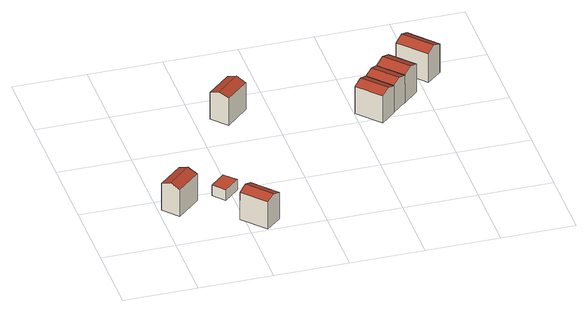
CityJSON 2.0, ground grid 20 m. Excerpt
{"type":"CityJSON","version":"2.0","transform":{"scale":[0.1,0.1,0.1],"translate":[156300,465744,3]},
"CityObjects":{
"building1":{"type":"Building","attributes":{"b3_bag_bag_overlap":0,"b3_bouwlagen":3,"b3_dak_type":"slanted","b3_extrusie":"standard","b3_h_dak_50p":11.31,"b3_h_dak_70p":11.6,"b3_h_dak_max":12.48,"b3_h_dak_min":9.1,"b3_h_maaiveld":3.26,"b3_h_nok":12.59,"b3_is_glas_dak":false,"b3_kas_warenhuis":false,"b3_kwaliteitsindicator":true,"b3_mutatie_ahn3_ahn4":false,"b3_mutatie_ahn4_ahn5":false,"b3_n_nok":1,"b3_n_vlakken":4,"b3_opp_buitenmuur":128.58,"b3_opp_dak_plat":0,"b3_opp_dak_schuin":60.32,"b3_opp_grond":46.35,"b3_opp_scheidingsmuur":62.93,"b3_rmse_lod12":1.07,"b3_rmse_lod13":1.07,"b3_rmse_lod22":0.365,"b3_t_run":33,"b3_val3dity_lod12":"[]","b3_val3dity_lod13":"[]","b3_val3dity_lod22":"[]","b3_volume_lod12":384.18,"b3_volume_lod13":384.18,"b3_volume_lod22":350.96,"geconstateerd":false,"oorspronkelijkbouwjaar":1989,"status":"Pand in gebruik"},"children":["building1-1"]},
"building1-1":{"type":"BuildingPart","parents":["building1"],"geometry":[{"type":"Solid","lod":"2.2","boundaries":[[[[0,1,2,3]],[[4,5,6,7]],[[5,4,1,0]],[[4,7,8,2,1]],[[9,8,7,6]],[[8,9,3,2]],[[9,6,5,0,3]]]],"semantics":{"surfaces":[{"type":"GroundSurface"},{"type":"RoofSurface"},{"type":"WallSurface"}],"values":[[0,1,2,2,1,2,2]]}}]},
"building2":{"type":"Building","attributes":{"b3_dak_type":"horizontal","b3_extrusie":"standard","b3_h_dak_50p":6.17,"b3_h_dak_70p":6.18,"b3_h_dak_max":6.24,"b3_h_dak_min":6.13,"b3_h_maaiveld":3.05,"b3_is_glas_dak":false,"b3_kas_warenhuis":false,"b3_kwaliteitsindicator":true,"b3_mutatie_ahn3_ahn4":false,"b3_mutatie_ahn4_ahn5":false,"b3_n_nok":0,"b3_n_vlakken":1,"b3_opp_buitenmuur":60.21,"b3_opp_dak_plat":22.82,"b3_opp_dak_schuin":0,"b3_opp_grond":22.82,"b3_opp_scheidingsmuur":0,"b3_rmse_lod12":0.0351,"b3_rmse_lod13":0.0351,"b3_rmse_lod22":0.0332,"b3_t_run":22,"b3_val3dity_lod12":"[]","b3_val3dity_lod13":"[]","b3_val3dity_lod22":"[]","b3_volume_lod12":71.36,"b3_volume_lod13":71.36,"b3_volume_lod22":71.22,"geconstateerd":false,"oorspronkelijkbouwjaar":2006,"status":"Pand in gebruik"},"children":["building2-1"]},
"building2-1":{"type":"BuildingPart","parents":["building2"],"geometry":[{"type":"Solid","lod":"2.2","boundaries":[[[[10,11,12,13]],[[14,15,16,17]],[[17,16,11,10]],[[16,15,12,11]],[[15,14,13,12]],[[14,17,10,13]]]],"semantics":{"surfaces":[{"type":"GroundSurface"},{"type":"RoofSurface"},{"type":"WallSurface"}],"values":[[0,1,2,2,2,2]]}}]},
"building3":{"type":"Building","attributes":{"b3_bag_bag_overlap":0,"b3_bouwlagen":3,"b3_dak_type":"slanted","b3_extrusie":"standard","b3_h_dak_50p":10.66,"b3_h_dak_70p":11.34,"b3_h_dak_max":12.36,"b3_h_dak_min":8.95,"b3_h_maaiveld":3.03,"b3_h_nok":12.41,"b3_is_glas_dak":false,"b3_kas_warenhuis":false,"b3_kwaliteitsindicator":true,"b3_mutatie_ahn3_ahn4":false,"b3_mutatie_ahn4_ahn5":false,"b3_n_nok":1,"b3_n_vlakken":2,"b3_opp_buitenmuur":61.91,"b3_opp_dak_plat":0,"b3_opp_dak_schuin":58.11,"b3_opp_grond":44.57,"b3_opp_scheidingsmuur":128.5,"b3_rmse_lod12":1.24,"b3_rmse_lod13":1.24,"b3_rmse_lod22":0.0138,"b3_t_run":24,"b3_val3dity_lod12":"[]","b3_val3dity_lod13":"[]","b3_val3dity_lod22":"[]","b3_volume_lod12":370.06,"b3_volume_lod13":370.06,"b3_volume_lod22":339.27,"geconstateerd":false,"oorspronkelijkbouwjaar":1989,"status":"Pand in gebruik"},"children":["building3-1"]},
"building3-1":{"type":"BuildingPart","parents":["building3"],"geometry":[{"type":"Solid","lod":"2.2","boundaries":[[[[18,19,20,21]],[[22,23,24,19,18]],[[25,24,23,26]],[[24,25,20,19]],[[25,26,27,21,20]],[[22,27,26,23]],[[27,22,18,21]]]],"semantics":{"surfaces":[{"type":"GroundSurface"},{"type":"WallSurface"},{"type":"RoofSurface"}],"values":[[0,1,2,1,1,2,1]]}}]},
"building4":{"type":"Building","attributes":{"b3_bag_bag_overlap":0,"b3_bouwlagen":3,"b3_dak_type":"slanted","b3_extrusie":"standard","b3_h_dak_50p":10.89,"b3_h_dak_70p":11.57,"b3_h_dak_max":12.46,"b3_h_dak_min":9.16,"b3_h_maaiveld":3.26,"b3_h_nok":12.56,"b3_is_glas_dak":false,"b3_kas_warenhuis":false,"b3_kwaliteitsindicator":true,"b3_mutatie_ahn3_ahn4":false,"b3_mutatie_ahn4_ahn5":false,"b3_n_nok":1,"b3_n_vlakken":2,"b3_opp_buitenmuur":66.28,"b3_opp_dak_plat":0,"b3_opp_dak_schuin":60.54,"b3_opp_grond":46.67,"b3_opp_scheidingsmuur":125.61,"b3_rmse_lod12":1.22,"b3_rmse_lod13":1.22,"b3_rmse_lod22":0.0258,"b3_t_run":18,"b3_val3dity_lod12":"[]","b3_val3dity_lod13":"[]","b3_val3dity_lod22":"[]","b3_volume_lod12":385.73,"b3_volume_lod13":385.73,"b3_volume_lod22":352.86,"geconstateerd":false,"oorspronkelijkbouwjaar":1989,"status":"Pand in gebruik"},"children":["building4-1"]},
"building4-1":{"type":"BuildingPart","parents":["building4"],"geometry":[{"type":"Solid","lod":"2.2","boundaries":[[[[28,29,30,31]],[[32,33,34,35]],[[33,32,29,28]],[[32,35,36,30,29]],[[37,36,35,34]],[[36,37,31,30]],[[37,34,33,28,31]]]],"semantics":{"surfaces":[{"type":"GroundSurface"},{"type":"RoofSurface"},{"type":"WallSurface"}],"values":[[0,1,2,2,1,2,2]]}}]},
"building5":{"type":"Building","attributes":{"b3_bag_bag_overlap":0,"b3_bouwlagen":3,"b3_dak_type":"slanted","b3_extrusie":"standard","b3_h_dak_50p":10.66,"b3_h_dak_70p":11.34,"b3_h_dak_max":12.35,"b3_h_dak_min":8.94,"b3_h_maaiveld":3.05,"b3_h_nok":12.42,"b3_is_glas_dak":false,"b3_kas_warenhuis":false,"b3_kwaliteitsindicator":true,"b3_mutatie_ahn3_ahn4":false,"b3_mutatie_ahn4_ahn5":false,"b3_n_nok":1,"b3_n_vlakken":2,"b3_opp_buitenmuur":62.64,"b3_opp_dak_plat":0,"b3_opp_dak_schuin":58.69,"b3_opp_grond":45.09,"b3_opp_scheidingsmuur":128.26,"b3_rmse_lod12":1.24,"b3_rmse_lod13":1.24,"b3_rmse_lod22":0.0122,"b3_t_run":28,"b3_val3dity_lod12":"[]","b3_val3dity_lod13":"[]","b3_val3dity_lod22":"[]","b3_volume_lod12":374.05,"b3_volume_lod13":374.05,"b3_volume_lod22":342.93,"geconstateerd":false,"oorspronkelijkbouwjaar":1989,"status":"Pand in gebruik"},"children":["building5-1"]},
"building5-1":{"type":"BuildingPart","parents":["building5"],"geometry":[{"type":"Solid","lod":"2.2","boundaries":[[[[38,39,40,41]],[[42,43,44,45]],[[43,42,39,38]],[[42,45,46,40,39]],[[47,46,45,44]],[[46,47,41,40]],[[47,44,43,38,41]]]],"semantics":{"surfaces":[{"type":"GroundSurface"},{"type":"RoofSurface"},{"type":"WallSurface"}],"values":[[0,1,2,2,1,2,2]]}}]},
"building6":{"type":"Building","attributes":{"b3_bag_bag_overlap":0,"b3_bouwlagen":3,"b3_dak_type":"slanted","b3_extrusie":"standard","b3_h_dak_50p":10.69,"b3_h_dak_70p":11.41,"b3_h_dak_max":12.38,"b3_h_dak_min":8.95,"b3_h_maaiveld":3.06,"b3_h_nok":12.41,"b3_is_glas_dak":false,"b3_kas_warenhuis":false,"b3_kwaliteitsindicator":true,"b3_mutatie_ahn3_ahn4":false,"b3_mutatie_ahn4_ahn5":false,"b3_n_nok":1,"b3_n_vlakken":2,"b3_opp_buitenmuur":62.19,"b3_opp_dak_plat":0,"b3_opp_dak_schuin":58.57,"b3_opp_grond":44.96,"b3_opp_scheidingsmuur":128.31,"b3_rmse_lod12":1.24,"b3_rmse_lod13":1.24,"b3_rmse_lod22":0.0157,"b3_t_run":28,"b3_val3dity_lod12":"[]","b3_val3dity_lod13":"[]","b3_val3dity_lod22":"[]","b3_volume_lod12":372.92,"b3_volume_lod13":372.92,"b3_volume_lod22":341.6,"geconstateerd":false,"oorspronkelijkbouwjaar":1989,"status":"Pand in gebruik"},"children":["building6-1"]},
"building6-1":{"type":"BuildingPart","parents":["building6"],"geometry":[{"type":"Solid","lod":"2.2","boundaries":[[[[48,49,50,51]],[[52,53,54,49,48]],[[55,54,53,56]],[[54,55,50,49]],[[55,56,57,51,50]],[[52,57,56,53]],[[57,52,48,51]]]],"semantics":{"surfaces":[{"type":"GroundSurface"},{"type":"WallSurface"},{"type":"RoofSurface"}],"values":[[0,1,2,1,1,2,1]]}}]},
"building7":{"type":"Building","attributes":{"b3_bag_bag_overlap":0,"b3_bouwlagen":3,"b3_dak_type":"slanted","b3_extrusie":"standard","b3_h_dak_50p":10.66,"b3_h_dak_70p":11.43,"b3_h_dak_max":12.36,"b3_h_dak_min":8.94,"b3_h_maaiveld":3.05,"b3_h_nok":12.42,"b3_is_glas_dak":false,"b3_kas_warenhuis":false,"b3_kwaliteitsindicator":true,"b3_mutatie_ahn3_ahn4":false,"b3_mutatie_ahn4_ahn5":false,"b3_n_nok":1,"b3_n_vlakken":3,"b3_opp_buitenmuur":60.05,"b3_opp_dak_plat":0,"b3_opp_dak_schuin":62.27,"b3_opp_grond":47.83,"b3_opp_scheidingsmuur":134.66,"b3_rmse_lod12":1.28,"b3_rmse_lod13":1.28,"b3_rmse_lod22":0.255,"b3_t_run":27,"b3_val3dity_lod12":"[]","b3_val3dity_lod13":"[]","b3_val3dity_lod22":"[]","b3_volume_lod12":402.22,"b3_volume_lod13":402.22,"b3_volume_lod22":363.78,"geconstateerd":false,"oorspronkelijkbouwjaar":1989,"status":"Pand in gebruik"},"children":["building7-1"]},
"building7-1":{"type":"BuildingPart","parents":["building7"],"geometry":[{"type":"Solid","lod":"2.2","boundaries":[[[[58,59,60,61]],[[62,63,64,65]],[[63,62,59,58]],[[62,65,66,60,59]],[[67,66,65,64]],[[66,67,61,60]],[[67,64,63,58,61]]]],"semantics":{"surfaces":[{"type":"GroundSurface"},{"type":"RoofSurface"},{"type":"WallSurface"}],"values":[[0,1,2,2,1,2,2]]}}]},
"building8":{"type":"Building","attributes":{"b3_bag_bag_overlap":0,"b3_bouwlagen":3,"b3_dak_type":"slanted","b3_extrusie":"standard","b3_h_dak_50p":11.58,"b3_h_dak_70p":11.7,"b3_h_dak_max":12.34,"b3_h_dak_min":8.86,"b3_h_maaiveld":3.01,"b3_h_nok":12.39,"b3_is_glas_dak":false,"b3_kas_warenhuis":false,"b3_kwaliteitsindicator":true,"b3_mutatie_ahn3_ahn4":false,"b3_mutatie_ahn4_ahn5":false,"b3_n_nok":1,"b3_n_vlakken":3,"b3_opp_buitenmuur":156.86,"b3_opp_dak_plat":24.83,"b3_opp_dak_schuin":35.47,"b3_opp_grond":52.5,"b3_opp_scheidingsmuur":76.61,"b3_rmse_lod12":1.35,"b3_rmse_lod13":1.35,"b3_rmse_lod22":0.115,"b3_t_run":28,"b3_val3dity_lod12":"[]","b3_val3dity_lod13":"[]","b3_val3dity_lod22":"[]","b3_volume_lod12":457.82,"b3_volume_lod13":457.82,"b3_volume_lod22":419.28,"geconstateerd":false,"oorspronkelijkbouwjaar":1989,"status":"Pand in gebruik"},"children":["building8-1"]},
"building8-1":{"type":"BuildingPart","parents":["building8"],"geometry":[{"type":"Solid","lod":"2.2","boundaries":[[[[68,69,70,71]],[[72,73,74,69,68]],[[75,74,73,76]],[[74,75,70,69]],[[75,76,77,71,70]],[[72,77,76,73]],[[77,72,68,71]]]],"semantics":{"surfaces":[{"type":"GroundSurface"},{"type":"WallSurface"},{"type":"RoofSurface"}],"values":[[0,1,2,1,1,2,1]]}}]}
},
"vertices":[
[7,158,3],[70,214,3],[107,174,3],[44,117,3],[70,214,85],[7,158,85],[26,138,96],[88,194,96],[107,174,85],[44,117,85],
[150,189,0],[190,226,0],[219,196,0],[178,159,0],[178,159,32],[219,196,32],[190,226,32],[150,189,32],
[284,39,0],[244,4,0],[187,66,0],[226,102,0],[284,39,83],[264,21,93],[244,4,83],[187,66,83],[207,84,93],[226,102,83],
[341,532,3],[279,476,3],[241,517,3],[304,573,3],[279,476,85],[341,532,85],[322,553,96],[260,496,96],[241,517,85],[304,573,85],
[659,380,0],[602,442,0],[642,478,0],[698,415,0],[602,442,83],[659,380,83],[679,398,93],[622,460,93],[642,478,83],[698,415,83],
[642,478,1],[681,514,1],[738,451,1],[698,415,1],[642,478,84],[662,496,93],[681,514,84],[738,451,84],[718,433,93],[698,415,84],
[738,451,0],[681,514,0],[723,552,0],[780,490,0],[681,514,85],[738,451,85],[759,470,96],[702,533,96],[723,552,85],[780,490,85],
[756,594,0],[796,630,0],[861,558,0],[821,522,0],[756,594,87],[776,612,99],[796,630,87],[861,558,87],[841,540,99],[821,522,87]
]}
